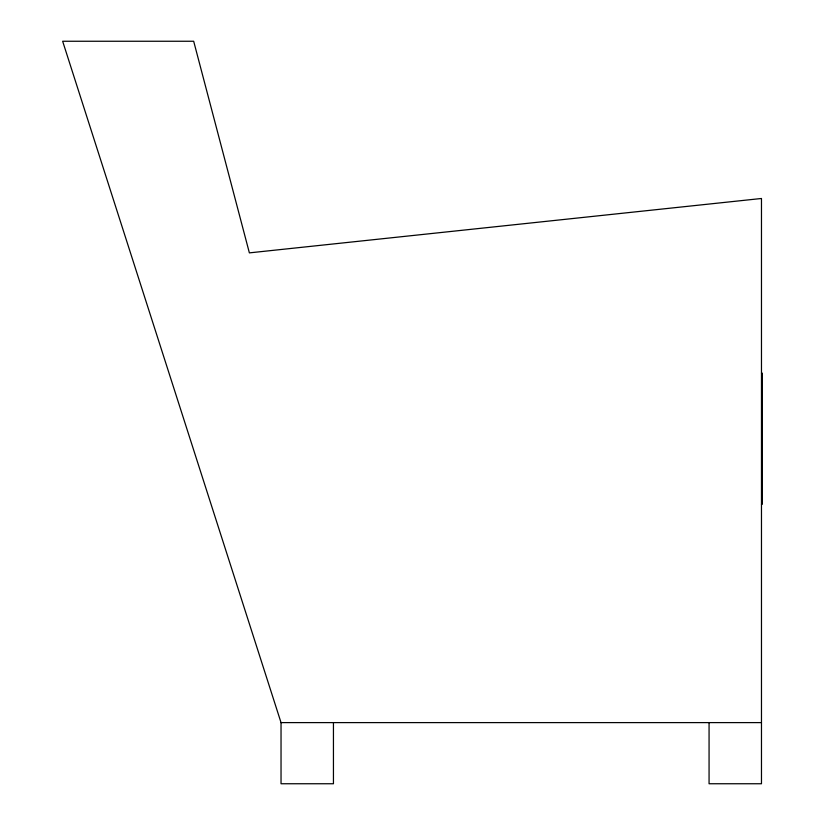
<?xml version="1.0" encoding="UTF-8"?>
<svg xmlns="http://www.w3.org/2000/svg" width="825" height="825" viewBox="0 0 825 825"><rect width="100%" height="100%" fill="white"/><g stroke="black" fill="none" stroke-linecap="round" stroke-linejoin="round"><path stroke-width="1.24" d="M761.475 373.189L762.352 373.189L762.352 504.219L761.475 504.219M709.067 722.607L709.067 783.75L761.475 783.75L761.475 198.485L249.377 252.873L193.679 41.25L62.648 41.25L281.036 722.607L761.475 722.607M333.444 722.607L333.444 783.75L281.036 783.75L281.036 722.607"/></g></svg>
